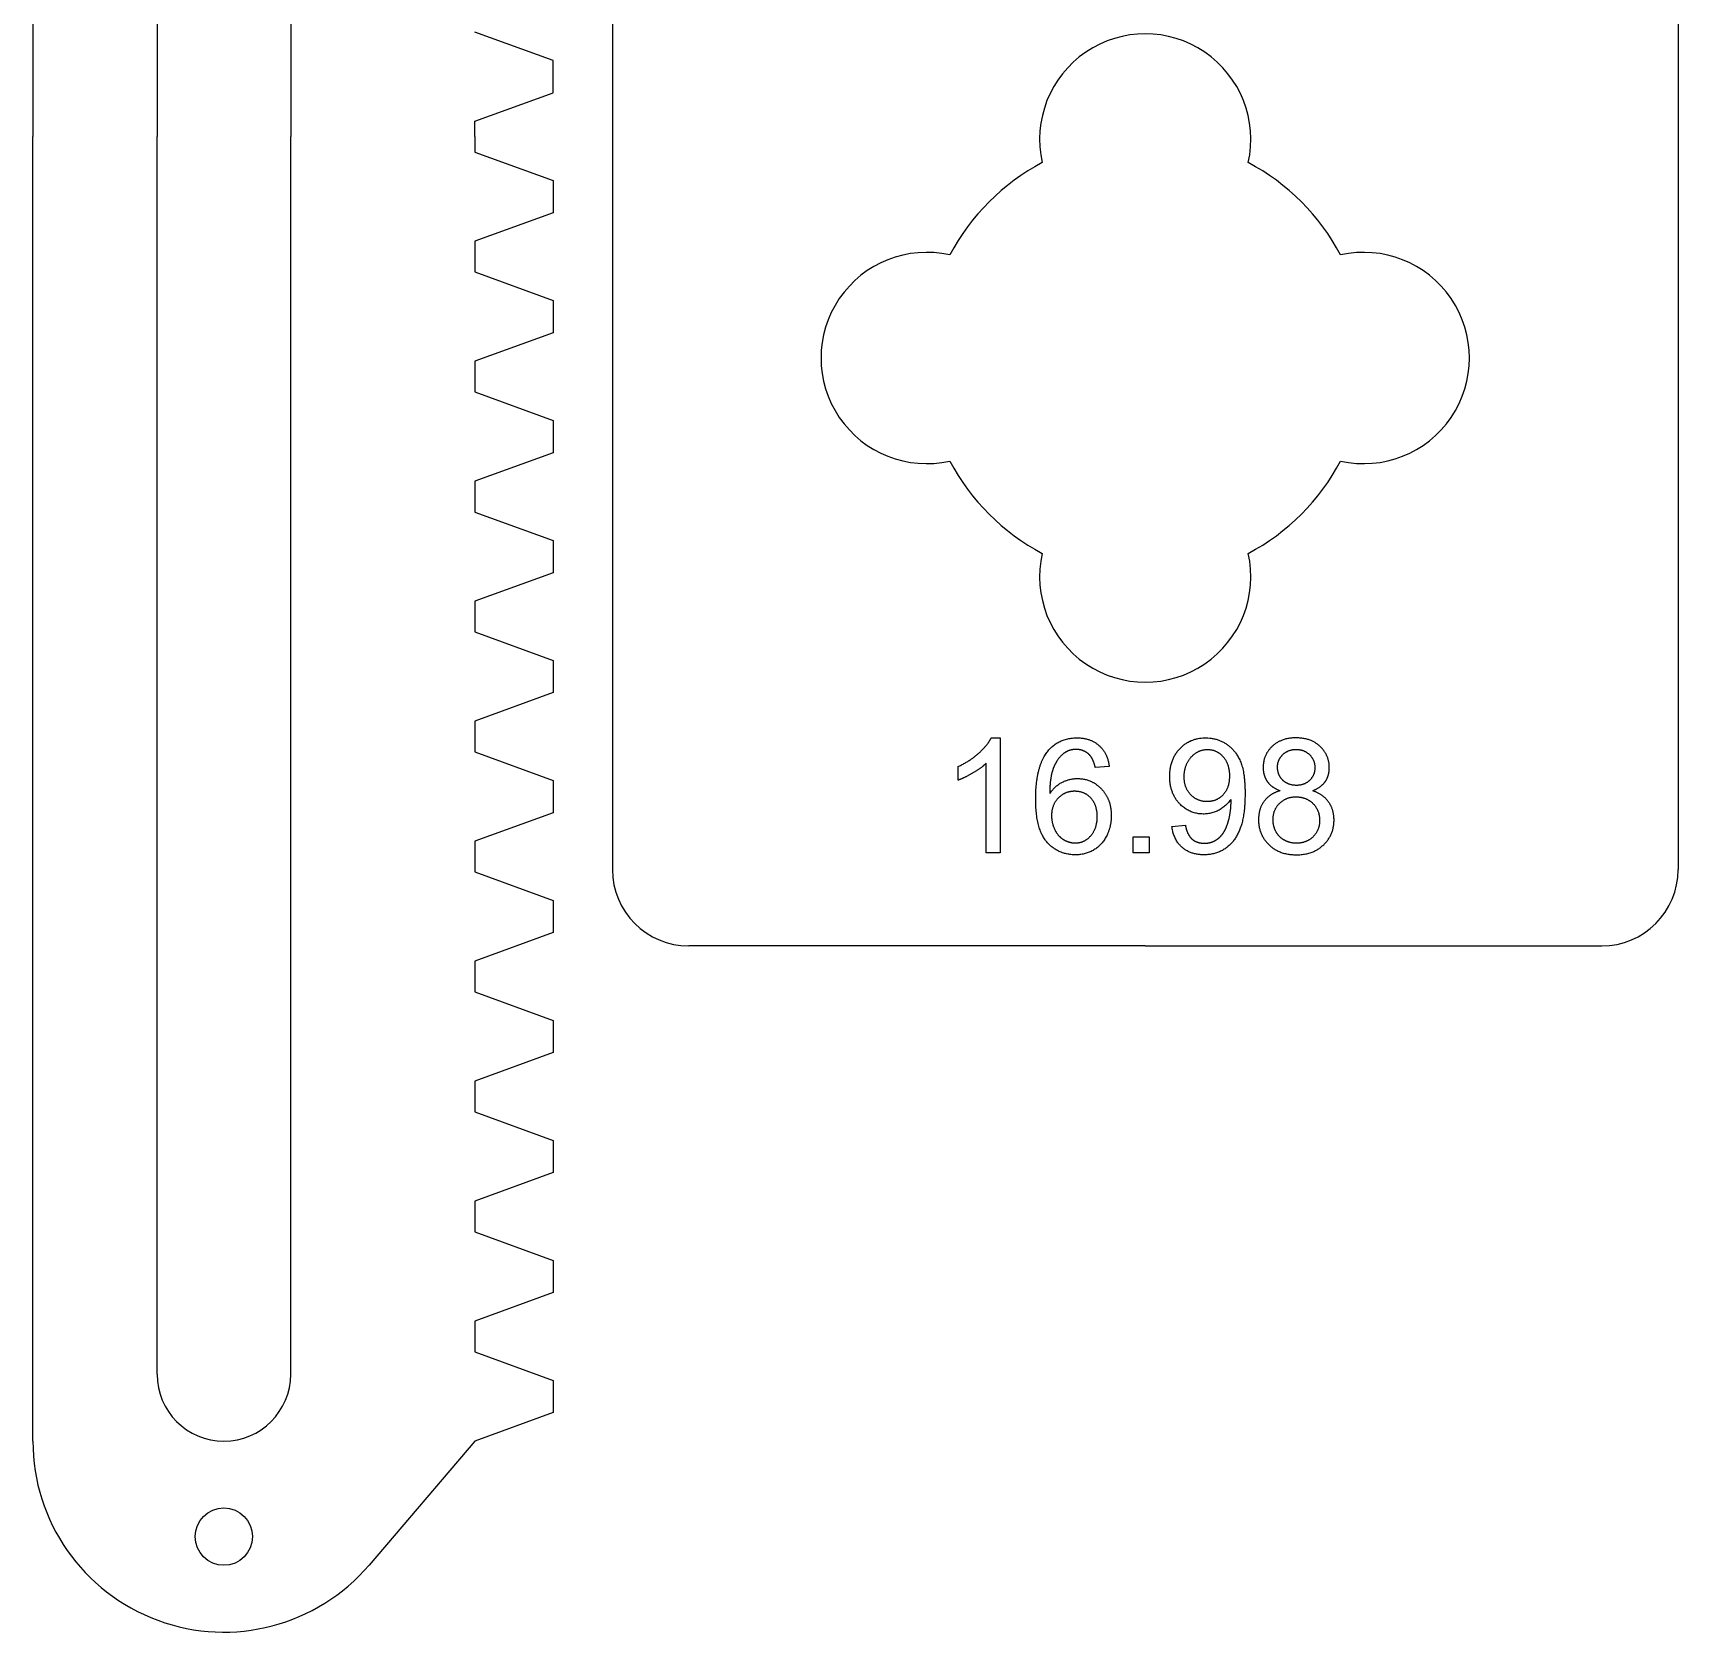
# Model space of a CAD drawing. Header units: millimetres. Extents: x 10 to 192, y -91 to 170.
# Drawn here: x 149.18 to 192.25, y 92.14 to 134.01 of the extents above; entities that cross this region are included whole.
import ezdxf

# ---------------------------------------------------------------- set-up
doc = ezdxf.new("R2010")
doc.units = ezdxf.units.MM
doc.layers.add('Sketch plane 01', color=7, linetype='Continuous')

msp = doc.modelspace()

# ---------------------------------------------------------------- linework, layer by layer
at = {"layer": 'Sketch plane 01'}
for p, q in [((149.179, 165.451), (149.179, 131.296)), ((152.429, 159.3), (152.429, 131.296)), ((155.929, 158), (155.929, 131.296)), ((164.35, 140.843), (164.35, 112.107)), ((192.25, 140.797), (192.25, 112.107)), ((162.8, 133.289), (160.75, 134.035)), ((162.8, 132.446), (162.8, 133.289)), ((160.75, 131.7), (162.8, 132.446)), ((160.75, 131.296), (160.75, 131.7)), ((149.179, 97.142), (149.179, 131.296)), ((152.429, 103.293), (152.429, 131.296)), ((155.929, 104.593), (155.929, 131.296)), ((160.75, 131.296), (160.75, 130.893)), ((160.75, 130.893), (162.8, 130.147)), ((162.8, 130.147), (162.8, 129.304)), ((162.8, 129.304), (160.75, 128.558)), ((160.75, 128.558), (160.75, 127.752)), ((160.75, 127.752), (162.8, 127.006)), ((162.8, 127.006), (162.8, 126.163)), ((162.8, 126.163), (160.75, 125.417)), ((160.75, 125.417), (160.75, 124.61)), ((160.75, 124.61), (162.8, 123.864)), ((162.8, 123.864), (162.8, 123.021)), ((162.8, 123.021), (160.75, 122.275)), ((160.75, 122.275), (160.75, 121.468)), ((160.75, 121.468), (162.8, 120.722)), ((162.8, 120.722), (162.8, 119.879)), ((162.8, 119.879), (160.75, 119.133)), ((160.75, 119.133), (160.75, 118.327)), ((160.75, 118.327), (162.8, 117.581)), ((162.8, 117.581), (162.8, 116.738)), ((162.8, 116.738), (160.75, 115.992)), ((160.75, 115.992), (160.75, 115.185)), ((174.268, 115.555), (174.506, 115.555)), ((174.506, 115.555), (174.506, 112.544)), ((160.75, 115.185), (162.8, 114.439)), ((173.401, 114.446), (173.401, 114.802)), ((174.137, 112.544), (174.137, 114.89)), ((177.358, 114.808), (176.992, 114.78)), ((162.8, 114.439), (162.8, 113.596)), ((162.8, 113.596), (160.75, 112.85)), ((160.75, 112.85), (160.75, 112.044)), ((177.984, 112.544), (177.984, 112.964)), ((177.984, 112.964), (178.403, 112.964)), ((178.403, 112.964), (178.403, 112.544)), ((178.996, 113.238), (179.35, 113.27)), ((174.506, 112.544), (174.137, 112.544)), ((178.403, 112.544), (177.984, 112.544)), ((160.75, 112.044), (162.8, 111.298)), ((162.8, 111.298), (162.8, 110.455)), ((162.8, 110.455), (160.75, 109.709)), ((178.3, 110.107), (166.35, 110.107)), ((178.3, 110.107), (190.25, 110.107)), ((160.75, 109.709), (160.75, 108.902)), ((160.75, 108.902), (162.8, 108.156)), ((162.8, 108.156), (162.8, 107.313)), ((162.8, 107.313), (160.75, 106.567)), ((160.75, 106.567), (160.75, 105.76)), ((160.75, 105.76), (162.8, 105.014)), ((162.8, 105.014), (162.8, 104.171)), ((155.929, 98.892), (155.929, 104.593)), ((162.8, 104.171), (160.75, 103.425)), ((160.75, 103.425), (160.75, 102.619)), ((152.429, 98.892), (152.429, 103.293)), ((160.75, 102.619), (162.8, 101.873)), ((162.8, 101.873), (162.8, 101.03)), ((162.8, 101.03), (160.75, 100.284)), ((160.75, 100.284), (160.75, 99.477)), ((160.75, 99.477), (162.8, 98.731)), ((162.8, 98.731), (162.8, 97.888)), ((162.8, 97.888), (160.75, 97.142)), ((160.75, 97.142), (157.984, 93.898))]:
    msp.add_line(p, q, dxfattribs=at)
msp.add_circle((154.179, 94.642), 0.75, dxfattribs=at)
for centre, radius, start, end in [((178.3, 131.223), 2.765, 347.2881, 192.7119), ((178.3, 125.5), 5.782, 117.8075, 152.1925), ((178.3, 125.5), 5.782, 27.8075, 62.1925), ((172.577, 125.5), 2.765, 77.2881, 282.7119), ((184.023, 125.5), 2.765, 257.2881, 102.7119), ((178.3, 125.5), 5.782, 207.8075, 242.1925), ((178.3, 125.5), 5.782, 297.8075, 332.1925), ((178.3, 119.777), 2.765, 167.2881, 12.7119), ((166.35, 112.107), 2, 180, 270), ((190.25, 112.107), 2, 270, 0), ((154.179, 98.892), 1.75, 180, 0), ((154.179, 97.142), 5, 180, 319.5474)]:
    msp.add_arc(centre, radius, start, end, dxfattribs=at)
for points, knots in [([(173.401, 114.802), (173.71, 114.947), (173.941, 115.154), (174.172, 115.36), (174.268, 115.555)], [0, 0, 0, 0.5, 0.5, 1, 1, 1]), ([(176.992, 114.78), (176.943, 114.996), (176.853, 115.095), (176.704, 115.252), (176.485, 115.252), (176.309, 115.252), (176.176, 115.154), (176.002, 115.027), (175.902, 114.784), (175.802, 114.54), (175.798, 114.09), (175.931, 114.293), (176.123, 114.391), (176.315, 114.489), (176.526, 114.489), (176.894, 114.489), (177.153, 114.218), (177.411, 113.947), (177.411, 113.518), (177.411, 113.236), (177.29, 112.993), (177.168, 112.751), (176.955, 112.622), (176.743, 112.493), (176.473, 112.493), (176.013, 112.493), (175.722, 112.832), (175.432, 113.17), (175.432, 113.947), (175.432, 114.816), (175.753, 115.211), (176.033, 115.555), (176.508, 115.555), (176.861, 115.555), (177.087, 115.356), (177.313, 115.158), (177.358, 114.808)], [0, 0, 0, 0.039181, 0.039181, 0.103025, 0.103025, 0.15434, 0.15434, 0.221154, 0.221154, 0.287968, 0.287968, 0.323934, 0.323934, 0.3599, 0.3599, 0.422754, 0.422754, 0.485607, 0.485607, 0.526911, 0.526911, 0.568215, 0.568215, 0.609519, 0.609519, 0.679923, 0.679923, 0.750327, 0.750327, 0.829069, 0.829069, 0.897678, 0.897678, 0.948839, 0.948839, 1, 1, 1]), ([(179.35, 113.27), (179.395, 113.021), (179.522, 112.908), (179.649, 112.796), (179.847, 112.796), (180.017, 112.796), (180.145, 112.874), (180.272, 112.951), (180.354, 113.081), (180.436, 113.211), (180.491, 113.432), (180.546, 113.653), (180.546, 113.882), (180.546, 113.906), (180.544, 113.955), (180.434, 113.78), (180.243, 113.67), (180.052, 113.561), (179.829, 113.561), (179.456, 113.561), (179.199, 113.831), (178.941, 114.101), (178.941, 114.542), (178.941, 114.998), (179.21, 115.277), (179.479, 115.555), (179.884, 115.555), (180.176, 115.555), (180.419, 115.397), (180.661, 115.24), (180.787, 114.948), (180.913, 114.657), (180.913, 114.105), (180.913, 113.53), (180.788, 113.19), (180.663, 112.849), (180.417, 112.671), (180.17, 112.493), (179.839, 112.493), (179.487, 112.493), (179.264, 112.689), (179.041, 112.884), (178.996, 113.238)], [0, 0, 0, 0.077277, 0.077277, 0.154554, 0.154554, 0.220677, 0.220677, 0.2868, 0.2868, 0.352924, 0.352924, 0.419047, 0.419047, 0.426132, 0.426132, 0.456082, 0.456082, 0.486033, 0.486033, 0.536041, 0.536041, 0.58605, 0.58605, 0.63768, 0.63768, 0.689309, 0.689309, 0.726597, 0.726597, 0.763885, 0.763885, 0.801173, 0.801173, 0.83998, 0.83998, 0.878788, 0.878788, 0.917595, 0.917595, 0.958797, 0.958797, 1, 1, 1]), ([(181.387, 114.782), (181.387, 115.109), (181.622, 115.332), (181.857, 115.555), (182.248, 115.555), (182.641, 115.555), (182.88, 115.327), (183.119, 115.099), (183.119, 114.771), (183.119, 114.563), (183.01, 114.408), (182.9, 114.254), (182.677, 114.17), (182.953, 114.08), (183.098, 113.88), (183.242, 113.679), (183.242, 113.401), (183.242, 113.017), (182.97, 112.755), (182.698, 112.493), (182.254, 112.493), (181.81, 112.493), (181.538, 112.756), (181.266, 113.019), (181.266, 113.412), (181.266, 113.704), (181.415, 113.901), (181.563, 114.099), (181.837, 114.17), (181.608, 114.254), (181.497, 114.409), (181.387, 114.565), (181.387, 114.782)], [0, 0, 0, 0.070573, 0.070573, 0.141147, 0.141147, 0.21209, 0.21209, 0.283033, 0.283033, 0.328259, 0.328259, 0.373485, 0.373485, 0.428627, 0.428627, 0.48377, 0.48377, 0.559996, 0.559996, 0.636221, 0.636221, 0.712447, 0.712447, 0.788673, 0.788673, 0.845446, 0.845446, 0.902218, 0.902218, 0.951109, 0.951109, 1, 1, 1]), ([(179.929, 115.25), (179.683, 115.25), (179.501, 115.05), (179.319, 114.849), (179.319, 114.53), (179.319, 114.244), (179.492, 114.065), (179.665, 113.886), (179.919, 113.886), (180.174, 113.886), (180.339, 114.065), (180.504, 114.244), (180.504, 114.561), (180.504, 114.878), (180.335, 115.064), (180.166, 115.25), (179.929, 115.25)], [0, 0, 0, 0.134888, 0.134888, 0.269776, 0.269776, 0.390829, 0.390829, 0.511882, 0.511882, 0.633912, 0.633912, 0.755941, 0.755941, 0.877971, 0.877971, 1, 1, 1]), ([(182.256, 114.311), (182.469, 114.311), (182.605, 114.445), (182.741, 114.579), (182.741, 114.773), (182.741, 114.976), (182.601, 115.114), (182.461, 115.252), (182.252, 115.252), (182.041, 115.252), (181.902, 115.117), (181.763, 114.982), (181.763, 114.794), (181.763, 114.581), (181.9, 114.446), (182.037, 114.311), (182.256, 114.311)], [0, 0, 0, 0.116713, 0.116713, 0.233426, 0.233426, 0.355054, 0.355054, 0.476681, 0.476681, 0.599501, 0.599501, 0.72232, 0.72232, 0.86116, 0.86116, 1, 1, 1]), ([(174.137, 114.89), (174.005, 114.763), (173.789, 114.636), (173.573, 114.51), (173.401, 114.446)], [0, 0, 0, 0.5, 0.5, 1, 1, 1]), ([(176.162, 112.887), (176.307, 112.796), (176.467, 112.796), (176.7, 112.796), (176.868, 112.984), (177.035, 113.172), (177.035, 113.495), (177.035, 113.806), (176.87, 113.985), (176.704, 114.164), (176.452, 114.164), (176.203, 114.164), (176.029, 113.985), (175.855, 113.806), (175.855, 113.516), (175.855, 113.326), (175.936, 113.152), (176.017, 112.978), (176.162, 112.887)], [0, 0, 0, 0.088097, 0.088097, 0.216855, 0.216855, 0.345612, 0.345612, 0.46948, 0.46948, 0.593348, 0.593348, 0.716209, 0.716209, 0.83907, 0.83907, 0.919535, 0.919535, 1, 1, 1]), ([(181.941, 112.877), (182.088, 112.796), (182.258, 112.796), (182.522, 112.796), (182.694, 112.966), (182.865, 113.135), (182.865, 113.397), (182.865, 113.663), (182.689, 113.837), (182.512, 114.011), (182.246, 114.011), (181.986, 114.011), (181.815, 113.839), (181.645, 113.667), (181.645, 113.409), (181.645, 113.252), (181.719, 113.105), (181.794, 112.958), (181.941, 112.877)], [0, 0, 0, 0.081737, 0.081737, 0.208774, 0.208774, 0.335812, 0.335812, 0.464834, 0.464834, 0.593856, 0.593856, 0.719901, 0.719901, 0.845945, 0.845945, 0.922973, 0.922973, 1, 1, 1])]:
    msp.add_open_spline(points, degree=2, knots=knots, dxfattribs=at)

doc.saveas('drawing.dxf')
